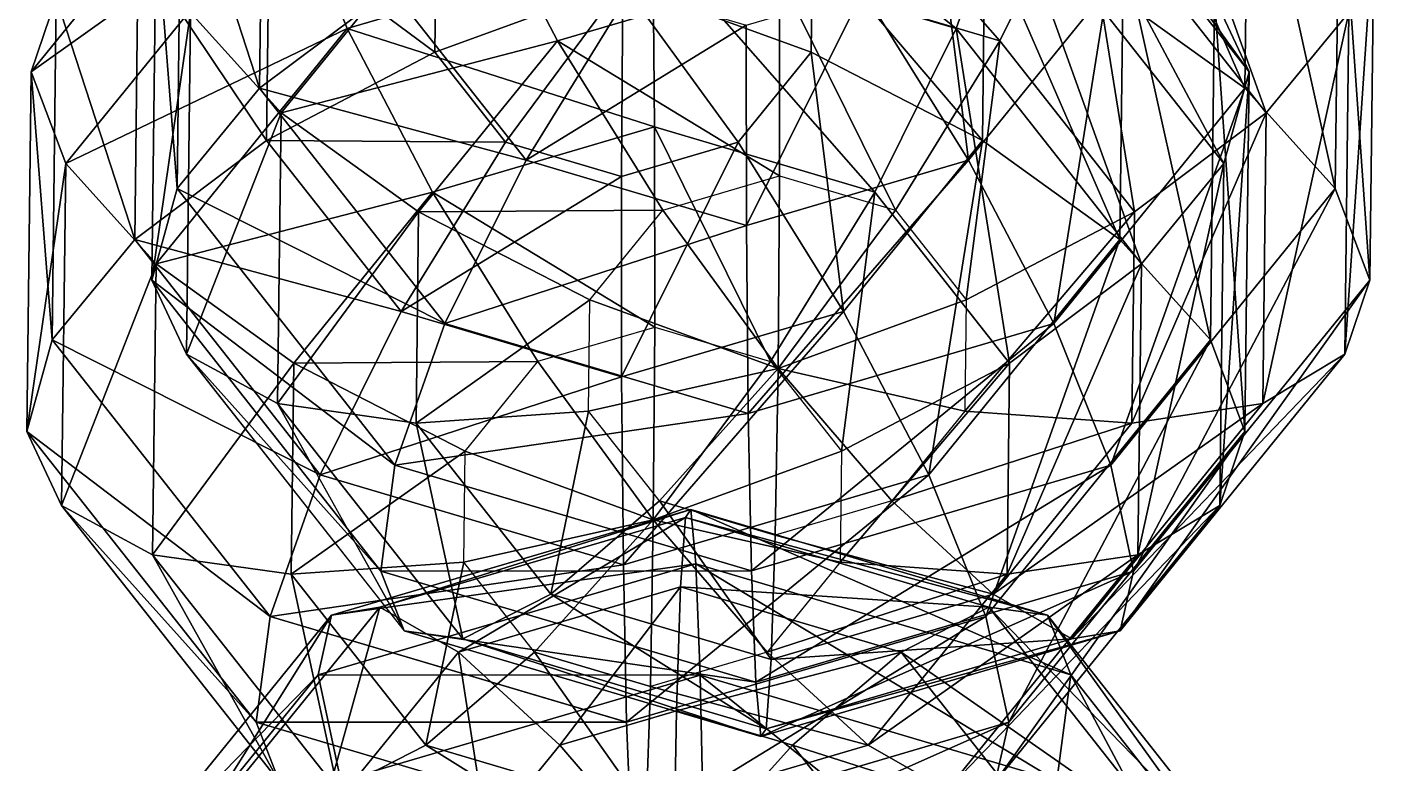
# Model space of a CAD drawing. Header units: metres. Extents: x -232 to 136, y -204 to 253.
# Drawn here: x -29.7 to 33.4, y -114.8 to -80.3 of the extents above; entities that cross this region are included whole.
import ezdxf

# ---------------------------------------------------------------- set-up
doc = ezdxf.new("R2010")
doc.units = ezdxf.units.M

msp = doc.modelspace()

# ---------------------------------------------------------------- linework, layer by layer
for points in [[(27.527592, -82.39537, -585.1288), (25.906275, -78.92623, -593.6982), (15.701423, -65.970795, -587.4564), (15.701523, -65.970695, -587.4563)], [(27.527592, -82.39537, -585.1288), (15.701423, -65.970795, -587.4564), (16.797575, -68.77322, -578.5658), (16.797674, -68.77312, -578.5657)], [(28.330591, -84.30331, -346.3008), (21.992598, -66.65077, -347.20624), (19.649824, -73.28275, -340.9912), (19.649923, -73.28265, -340.99112)], [(28.330591, -84.30331, -346.3008), (32.19745, -79.60621, -353.44803), (21.992598, -66.65077, -347.20624), (21.992697, -66.65067, -347.20615)], [(-18.45745, -68.77322, -577.6426), (-28.345636, -78.92623, -592.2776), (-29.516245, -82.39536, -583.6351), (-29.516146, -82.39526, -583.63495)], [(-17.387333, -73.73317, -569.7463), (-18.45745, -68.77322, -577.6426), (-29.516245, -82.39536, -583.6351), (-29.516146, -82.39526, -583.63495)], [(26.34704, -86.68861, -576.8661), (16.797575, -68.77322, -578.5658), (16.142187, -73.73317, -570.62427), (16.142286, -73.73307, -570.62415)], [(26.34704, -86.68861, -576.8661), (27.527592, -82.39537, -585.1288), (16.797575, -68.77322, -578.5658), (16.797674, -68.77312, -578.5657)], [(27.327818, -83.16053, -384.59515), (20.882563, -78.51937, -389.59683), (21.001997, -68.6223, -385.03577), (21.002096, -68.6222, -385.03568)], [(27.327818, -83.16053, -384.59515), (21.001997, -68.6223, -385.03577), (27.492207, -69.53839, -378.3174), (27.492306, -69.53829, -378.31732)], [(13.799415, -80.36515, -564.40924), (16.142187, -73.73317, -570.62427), (-0.5628581, -68.78464, -567.9047), (-0.5627581, -68.78454, -567.9046)], [(13.799415, -80.36515, -564.40924), (-0.5628581, -68.78464, -567.9047), (-0.4107471, -76.15568, -562.0959), (-0.41064712, -76.15558, -562.09576)], [(15.848989, -80.93757, -337.11102), (19.649824, -73.28275, -340.9912), (5.439663, -69.07328, -338.67786), (5.439763, -69.07318, -338.67776)], [(15.848989, -80.93757, -337.11102), (5.439663, -69.07328, -338.67786), (5.524704, -77.8792, -335.43027), (5.524804, -77.879105, -335.43018)], [(-22.495226, -71.843834, -368.85953), (-18.657228, -69.53838, -377.10895), (-18.821617, -83.16054, -383.3867), (-18.821518, -83.16044, -383.3866)], [(-18.657228, -69.53838, -377.10895), (-12.646961, -78.51937, -388.7188), (-18.821617, -83.16054, -383.3867), (-18.821518, -83.16044, -383.3866)], [(31.563437, -87.85763, -377.6601), (27.327818, -83.16053, -384.59515), (27.492207, -69.53839, -378.3174), (27.492306, -69.53829, -378.31732)], [(31.563437, -87.85763, -377.6601), (27.492207, -69.53839, -378.3174), (31.756685, -71.843834, -370.28018), (31.756784, -71.843735, -370.2801)], [(-23.665834, -75.312965, -360.217), (-22.495226, -71.843834, -368.85953), (-22.688477, -87.85763, -376.23947), (-22.688377, -87.85753, -376.23938)], [(-22.495226, -71.843834, -368.85953), (-18.821617, -83.16054, -383.3867), (-22.688477, -87.85763, -376.23947), (-22.688377, -87.85753, -376.23938)], [(33.17481, -92.15087, -369.4705), (31.563437, -87.85763, -377.6601), (31.756685, -71.843834, -370.28018), (31.756784, -71.843735, -370.2801)], [(33.17481, -92.15087, -369.4705), (31.756685, -71.843834, -370.28018), (33.378002, -75.31297, -361.71075), (33.3781, -75.312874, -361.71066)], [(-17.387333, -73.73317, -569.7463), (-29.516245, -82.39536, -583.6351), (-27.904873, -86.68861, -575.44543), (-27.904774, -86.68851, -575.4453)], [(-14.722499, -80.36515, -563.66235), (-17.387333, -73.73317, -569.7463), (-27.904873, -86.68861, -575.44543), (-27.904774, -86.68851, -575.4453)], [(-8.872089, -73.28275, -340.24432), (-22.054462, -79.60621, -352.0274), (-17.818844, -84.3033, -345.09235), (-17.818745, -84.3032, -345.09225)], [(-4.873392, -80.93757, -336.5684), (-8.872089, -73.28275, -340.24432), (-17.818844, -84.3033, -345.09235), (-17.818745, -84.3032, -345.09225)], [(-0.4107471, -76.15568, -562.0959), (-17.387333, -73.73317, -569.7463), (-14.722499, -80.36515, -563.66235), (-14.722399, -80.36505, -563.66223)], [(5.524704, -77.8792, -335.43027), (-8.872089, -73.28275, -340.24432), (-4.873392, -80.93757, -336.5684), (-4.873292, -80.93747, -336.5683)], [(22.48018, -91.385704, -569.7188), (16.142187, -73.73317, -570.62427), (13.799415, -80.36515, -564.40924), (13.799515, -80.36505, -564.4091)], [(22.155933, -88.944466, -340.9687), (19.649824, -73.28275, -340.9912), (15.848989, -80.93757, -337.11102), (15.849089, -80.93747, -337.11093)], [(22.48018, -91.385704, -569.7188), (26.34704, -86.68861, -576.8661), (16.142187, -73.73317, -570.62427), (16.142286, -73.73307, -570.62415)], [(22.155933, -88.944466, -340.9687), (28.330591, -84.30331, -346.3008), (19.649824, -73.28275, -340.9912), (19.649923, -73.28265, -340.99112)], [(14.382368, -86.52627, -393.1191), (9.441226, -78.59792, -394.02725), (12.858581, -74.38845, -392.17548), (12.858681, -74.38835, -392.17538)], [(14.382368, -86.52627, -393.1191), (12.858581, -74.38845, -392.17548), (20.882563, -78.51937, -389.59683), (20.882662, -78.51927, -389.59674)], [(-24.507639, -76.62078, -600.527), (-18.377937, -75.7047, -607.5758), (-18.497372, -85.60177, -612.13684), (-18.497272, -85.60167, -612.1367)], [(-23.665834, -75.312965, -360.217), (-22.688477, -87.85763, -376.23947), (-23.869028, -92.15087, -367.97675), (-23.868929, -92.15077, -367.97665)], [(-22.054462, -79.60621, -352.0274), (-23.665834, -75.312965, -360.217), (-23.869028, -92.15087, -367.97675), (-23.868929, -92.15077, -367.97665)], [(-18.377937, -75.7047, -607.5758), (-10.619344, -81.47085, -615.1319), (-18.497372, -85.60177, -612.13684), (-18.497272, -85.60167, -612.1367)], [(-18.377937, -75.7047, -607.5758), (-10.556553, -76.26765, -612.734), (-10.619344, -81.47085, -615.1319), (-10.619244, -81.47075, -615.1318)], [(15.032153, -85.60177, -613.01483), (7.0709615, -76.26765, -613.1956), (15.1515875, -75.7047, -608.4538), (15.151688, -75.7046, -608.4537)], [(21.477407, -90.24293, -608.0132), (15.032153, -85.60177, -613.01483), (15.1515875, -75.7047, -608.4538), (15.151688, -75.7046, -608.4537)], [(21.477407, -90.24293, -608.0132), (15.1515875, -75.7047, -608.4538), (21.641796, -76.62079, -601.7355), (21.641895, -76.62069, -601.73535)], [(32.0042, -95.62, -360.82797), (33.17481, -92.15087, -369.4705), (33.378002, -75.31297, -361.71075), (33.3781, -75.312874, -361.71066)], [(32.0042, -95.62, -360.82797), (33.378002, -75.31297, -361.71075), (32.19745, -79.60621, -353.44803), (32.197548, -79.60611, -353.44794)], [(-0.3257059, -84.9616, -558.8483), (-0.4107471, -76.15568, -562.0959), (-14.722499, -80.36515, -563.66235), (-14.722399, -80.36505, -563.66223)], [(-10.556553, -76.26765, -612.734), (-1.8090968, -78.25453, -615.49677), (-10.619344, -81.47085, -615.1319), (-10.619244, -81.47075, -615.1318)], [(7.0081706, -81.47085, -615.5935), (-1.8090968, -78.25453, -615.49677), (7.0709615, -76.26765, -613.1956), (7.0710616, -76.26755, -613.1955)], [(9.998579, -88.019966, -560.52905), (13.799415, -80.36515, -564.40924), (-0.4107471, -76.15568, -562.0959), (-0.41064712, -76.15558, -562.09576)], [(9.998579, -88.019966, -560.52905), (-0.4107471, -76.15568, -562.0959), (-0.3257059, -84.9616, -558.8483), (-0.3256059, -84.9615, -558.8482)], [(15.032153, -85.60177, -613.01483), (7.0081706, -81.47085, -615.5935), (7.0709615, -76.26765, -613.1956), (7.0710616, -76.26755, -613.1955)], [(-28.345636, -78.92623, -592.2776), (-24.507639, -76.62078, -600.527), (-24.672028, -90.242935, -606.80475), (-24.671928, -90.242836, -606.8046)], [(-24.507639, -76.62078, -600.527), (-18.497372, -85.60177, -612.13684), (-24.672028, -90.242935, -606.80475), (-24.671928, -90.242836, -606.8046)], [(25.713026, -94.940025, -601.0781), (21.477407, -90.24293, -608.0132), (21.641796, -76.62079, -601.7355), (21.641895, -76.62069, -601.73535)], [(25.713026, -94.940025, -601.0781), (21.641796, -76.62079, -601.7355), (25.906275, -78.92623, -593.6982), (25.906374, -78.92613, -593.69806)], [(5.534351, -87.25803, -335.06192), (5.524704, -77.8792, -335.43027), (-4.873392, -80.93757, -336.5684), (-4.873292, -80.93747, -336.5683)], [(10.962151, -88.86591, -335.94553), (15.848989, -80.93757, -337.11102), (5.524704, -77.8792, -335.43027), (5.524804, -77.879105, -335.43018)], [(10.962151, -88.86591, -335.94553), (5.524704, -77.8792, -335.43027), (5.534351, -87.25803, -335.06192), (5.534451, -87.257935, -335.06183)], [(-18.821617, -83.16054, -383.3867), (-12.646961, -78.51937, -388.7188), (-6.34002, -86.52627, -392.57648), (-6.33992, -86.52617, -392.5764)], [(-12.646961, -78.51937, -388.7188), (-1.4531784, -78.59792, -393.74197), (-6.34002, -86.52627, -392.57648), (-6.33992, -86.52617, -392.5764)], [(-10.619344, -81.47085, -615.1319), (-1.8090968, -78.25453, -615.49677), (-7.3035884, -85.68032, -617.16), (-7.3034883, -85.68022, -617.15985)], [(-7.3035884, -85.68032, -617.16), (-1.8090968, -78.25453, -615.49677), (-1.8757893, -87.2882, -618.04364), (-1.8756893, -87.2881, -618.0435)], [(-6.34002, -86.52627, -392.57648), (-1.4531784, -78.59792, -393.74197), (3.9746206, -80.2058, -394.6256), (3.9747205, -80.2057, -394.62552)], [(-1.8757893, -87.2882, -618.04364), (-1.8090968, -78.25453, -615.49677), (3.590816, -85.68032, -617.44525), (3.590916, -85.68022, -617.4451)], [(3.590816, -85.68032, -617.44525), (-1.8090968, -78.25453, -615.49677), (7.0081706, -81.47085, -615.5935), (7.0082707, -81.47075, -615.5934)], [(3.9842668, -89.58463, -394.25723), (3.9746206, -80.2058, -394.6256), (9.441226, -78.59792, -394.02725), (9.441326, -78.597824, -394.02716)], [(3.9842668, -89.58463, -394.25723), (9.441226, -78.59792, -394.02725), (14.382368, -86.52627, -393.1191), (14.382468, -86.52617, -393.11902)], [(18.381065, -94.18108, -389.44318), (14.382368, -86.52627, -393.1191), (20.882563, -78.51937, -389.59683), (20.882662, -78.51927, -389.59674)], [(18.381065, -94.18108, -389.44318), (20.882563, -78.51937, -389.59683), (27.327818, -83.16053, -384.59515), (27.327917, -83.16043, -384.59506)], [(-29.516245, -82.39536, -583.6351), (-28.345636, -78.92623, -592.2776), (-28.538887, -94.940025, -599.6575), (-28.538788, -94.939926, -599.65735)], [(-28.345636, -78.92623, -592.2776), (-24.672028, -90.242935, -606.80475), (-28.538887, -94.940025, -599.6575), (-28.538788, -94.939926, -599.65735)], [(27.324398, -99.23327, -592.8885), (25.713026, -94.940025, -601.0781), (25.906275, -78.92623, -593.6982), (25.906374, -78.92613, -593.69806)], [(27.324398, -99.23327, -592.8885), (25.906275, -78.92623, -593.6982), (27.527592, -82.39537, -585.1288), (27.52769, -82.39527, -585.12866)], [(-22.054462, -79.60621, -352.0274), (-23.869028, -92.15087, -367.97675), (-22.247713, -95.62, -359.40732), (-22.247614, -95.6199, -359.40723)], [(-17.818844, -84.3033, -345.09235), (-22.054462, -79.60621, -352.0274), (-22.247713, -95.62, -359.40732), (-22.247614, -95.6199, -359.40723)], [(28.166203, -97.925446, -352.57855), (32.0042, -95.62, -360.82797), (32.19745, -79.60621, -353.44803), (32.197548, -79.60611, -353.44794)], [(28.166203, -97.925446, -352.57855), (32.19745, -79.60621, -353.44803), (28.330591, -84.30331, -346.3008), (28.33069, -84.30321, -346.30072)], [(-14.722499, -80.36515, -563.66235), (-27.904873, -86.68861, -575.44543), (-23.669254, -91.3857, -568.5104), (-23.669155, -91.3856, -568.51025)], [(-10.723802, -88.019966, -559.98645), (-14.722499, -80.36515, -563.66235), (-23.669254, -91.3857, -568.5104), (-23.669155, -91.3856, -568.51025)], [(-0.3257059, -84.9616, -558.8483), (-14.722499, -80.36515, -563.66235), (-10.723802, -88.019966, -559.98645), (-10.7237015, -88.01987, -559.9863)], [(-6.34002, -86.52627, -392.57648), (3.9746206, -80.2058, -394.6256), (3.9842668, -89.58463, -394.25723), (3.9843667, -89.58453, -394.25714)], [(16.305523, -96.02686, -564.3867), (13.799415, -80.36515, -564.40924), (9.998579, -88.019966, -560.52905), (9.998679, -88.01987, -560.52893)], [(16.305523, -96.02686, -564.3867), (22.48018, -91.385704, -569.7188), (13.799415, -80.36515, -564.40924), (13.799515, -80.36505, -564.4091)], [(-4.873392, -80.93757, -336.5684), (-17.818844, -84.3033, -345.09235), (-11.373587, -88.944466, -340.09067), (-11.3734865, -88.94437, -340.09058)], [(0.067747116, -88.86591, -335.66025), (-4.873392, -80.93757, -336.5684), (-11.373587, -88.944466, -340.09067), (-11.3734865, -88.94437, -340.09058)], [(5.534351, -87.25803, -335.06192), (-4.873392, -80.93757, -336.5684), (0.067747116, -88.86591, -335.66025), (0.06784712, -88.865814, -335.66016)], [(14.277908, -93.075386, -337.97363), (15.848989, -80.93757, -337.11102), (10.962151, -88.86591, -335.94553), (10.962251, -88.865814, -335.94543)], [(14.277908, -93.075386, -337.97363), (22.155933, -88.944466, -340.9687), (15.848989, -80.93757, -337.11102), (15.849089, -80.93747, -337.11093)], [(-18.497372, -85.60177, -612.13684), (-10.619344, -81.47085, -615.1319), (-7.3035884, -85.68032, -617.16), (-7.3034883, -85.68022, -617.15985)], [(8.531959, -93.608665, -616.5371), (3.590816, -85.68032, -617.44525), (7.0081706, -81.47085, -615.5935), (7.0082707, -81.47075, -615.5934)], [(8.531959, -93.608665, -616.5371), (7.0081706, -81.47085, -615.5935), (15.032153, -85.60177, -613.01483), (15.032253, -85.60167, -613.0147)], [(-29.516245, -82.39536, -583.6351), (-28.538887, -94.940025, -599.6575), (-29.719439, -99.23327, -591.3948), (-29.71934, -99.23317, -591.39465)], [(-27.904873, -86.68861, -575.44543), (-29.516245, -82.39536, -583.6351), (-29.719439, -99.23327, -591.3948), (-29.71934, -99.23317, -591.39465)], [(26.15379, -102.7024, -584.246), (27.324398, -99.23327, -592.8885), (27.527592, -82.39537, -585.1288), (27.52769, -82.39527, -585.12866)], [(26.15379, -102.7024, -584.246), (27.527592, -82.39537, -585.1288), (26.34704, -86.68861, -576.8661), (26.34714, -86.68851, -576.86597)], [(-22.688477, -87.85763, -376.23947), (-18.821617, -83.16054, -383.3867), (-10.140855, -94.18108, -388.6963), (-10.140755, -94.180984, -388.6962)], [(-18.821617, -83.16054, -383.3867), (-6.34002, -86.52627, -392.57648), (-10.140855, -94.18108, -388.6963), (-10.140755, -94.180984, -388.6962)], [(21.045898, -100.813065, -383.35928), (18.381065, -94.18108, -389.44318), (27.327818, -83.16053, -384.59515), (27.327917, -83.16043, -384.59506)], [(21.045898, -100.813065, -383.35928), (27.327818, -83.16053, -384.59515), (31.563437, -87.85763, -377.6601), (31.563536, -87.85753, -377.66)], [(-17.818844, -84.3033, -345.09235), (-22.247713, -95.62, -359.40732), (-17.983232, -97.92545, -351.3701), (-17.983133, -97.925354, -351.37)], [(-11.373587, -88.944466, -340.09067), (-17.818844, -84.3033, -345.09235), (-17.983232, -97.92545, -351.3701), (-17.983133, -97.925354, -351.37)], [(22.036499, -98.84154, -345.52972), (28.166203, -97.925446, -352.57855), (28.330591, -84.30331, -346.3008), (28.33069, -84.30321, -346.30072)], [(22.036499, -98.84154, -345.52972), (28.330591, -84.30331, -346.3008), (22.155933, -88.944466, -340.9687), (22.156033, -88.94437, -340.9686)], [(-0.3160591, -94.34043, -558.4799), (-0.3257059, -84.9616, -558.8483), (-10.723802, -88.019966, -559.98645), (-10.7237015, -88.01987, -559.9863)], [(5.11174, -95.94831, -559.3636), (9.998579, -88.019966, -560.52905), (-0.3257059, -84.9616, -558.8483), (-0.3256059, -84.9615, -558.8482)], [(5.11174, -95.94831, -559.3636), (-0.3257059, -84.9616, -558.8483), (-0.3160591, -94.34043, -558.4799), (-0.31595913, -94.34033, -558.4798)], [(-24.672028, -90.242935, -606.80475), (-18.497372, -85.60177, -612.13684), (-12.19043, -93.608665, -615.9945), (-12.19033, -93.60857, -615.9944)], [(-18.497372, -85.60177, -612.13684), (-7.3035884, -85.68032, -617.16), (-12.19043, -93.608665, -615.9945), (-12.19033, -93.60857, -615.9944)], [(-12.19043, -93.608665, -615.9945), (-7.3035884, -85.68032, -617.16), (-1.8757893, -87.2882, -618.04364), (-1.8756893, -87.2881, -618.0435)], [(-1.8661432, -96.66703, -617.67523), (-1.8757893, -87.2882, -618.04364), (3.590816, -85.68032, -617.44525), (3.590916, -85.68022, -617.4451)], [(-1.8661432, -96.66703, -617.67523), (3.590816, -85.68032, -617.44525), (8.531959, -93.608665, -616.5371), (8.532059, -93.60857, -616.537)], [(12.530656, -101.26348, -612.8612), (8.531959, -93.608665, -616.5371), (15.032153, -85.60177, -613.01483), (15.032253, -85.60167, -613.0147)], [(12.530656, -101.26348, -612.8612), (15.032153, -85.60177, -613.01483), (21.477407, -90.24293, -608.0132), (21.477507, -90.24283, -608.01306)], [(-27.904873, -86.68861, -575.44543), (-29.719439, -99.23327, -591.3948), (-28.098124, -102.7024, -582.8254), (-28.098024, -102.7023, -582.82526)], [(-23.669254, -91.3857, -568.5104), (-27.904873, -86.68861, -575.44543), (-28.098124, -102.7024, -582.8254), (-28.098024, -102.7023, -582.82526)], [(-10.140855, -94.18108, -388.6963), (-6.34002, -86.52627, -392.57648), (3.9842668, -89.58463, -394.25723), (3.9843667, -89.58453, -394.25714)], [(3.9842668, -89.58463, -394.25723), (3.9842668, -89.58463, -394.25723), (-6.34002, -86.52627, -392.57648), (-6.33992, -86.52617, -392.5764)], [(4.0693073, -98.39056, -391.00964), (3.9842668, -89.58463, -394.25723), (14.382368, -86.52627, -393.1191), (14.382468, -86.52617, -393.11902)], [(4.0693073, -98.39056, -391.00964), (14.382368, -86.52627, -393.1191), (18.381065, -94.18108, -389.44318), (18.381165, -94.180984, -389.44308)], [(22.315792, -105.00784, -575.9966), (26.15379, -102.7024, -584.246), (26.34704, -86.68861, -576.8661), (26.34714, -86.68851, -576.86597)], [(22.315792, -105.00784, -575.9966), (26.34704, -86.68861, -576.8661), (22.48018, -91.385704, -569.7188), (22.48028, -91.385605, -569.7187)], [(-12.19043, -93.608665, -615.9945), (-1.8757893, -87.2882, -618.04364), (-1.8661432, -96.66703, -617.67523), (-1.8660432, -96.66693, -617.6751)], [(5.534351, -87.25803, -335.06192), (5.467659, -96.2917, -337.6088), (0.067747116, -88.86591, -335.66025), (0.06784712, -88.865814, -335.66016)], [(10.962151, -88.86591, -335.94553), (5.467659, -96.2917, -337.6088), (5.534351, -87.25803, -335.06192), (5.534451, -87.257935, -335.06183)], [(-23.869028, -92.15087, -367.97675), (-22.688477, -87.85763, -376.23947), (-12.483629, -100.813065, -382.48126), (-12.483529, -100.812965, -382.48117)], [(-10.723802, -88.019966, -559.98645), (-23.669254, -91.3857, -568.5104), (-17.223997, -96.02686, -563.5087), (-17.223898, -96.026764, -563.5086)], [(-22.688477, -87.85763, -376.23947), (-10.140855, -94.18108, -388.6963), (-12.483629, -100.813065, -382.48126), (-12.483529, -100.812965, -382.48117)], [(-5.782663, -95.94831, -559.0783), (-10.723802, -88.019966, -559.98645), (-17.223997, -96.02686, -563.5087), (-17.223898, -96.026764, -563.5086)], [(-0.3160591, -94.34043, -558.4799), (-10.723802, -88.019966, -559.98645), (-5.782663, -95.94831, -559.0783), (-5.7825627, -95.94821, -559.0782)], [(8.427499, -100.15778, -561.39166), (9.998579, -88.019966, -560.52905), (5.11174, -95.94831, -559.3636), (5.1118402, -95.94821, -559.36346)], [(8.427499, -100.15778, -561.39166), (16.305523, -96.02686, -564.3867), (9.998579, -88.019966, -560.52905), (9.998679, -88.01987, -560.52893)], [(22.116014, -105.77302, -375.46295), (21.045898, -100.813065, -383.35928), (31.563437, -87.85763, -377.6601), (31.563536, -87.85753, -377.66)], [(22.116014, -105.77302, -375.46295), (31.563437, -87.85763, -377.6601), (33.17481, -92.15087, -369.4705), (33.174908, -92.15077, -369.4704)], [(-11.373587, -88.944466, -340.09067), (-17.983232, -97.92545, -351.3701), (-11.493021, -98.84154, -344.65173), (-11.492921, -98.84144, -344.65164)], [(-3.3496084, -93.075386, -337.51202), (-11.373587, -88.944466, -340.09067), (-11.493021, -98.84154, -344.65173), (-11.492921, -98.84144, -344.65164)], [(0.067747116, -88.86591, -335.66025), (-11.373587, -88.944466, -340.09067), (-3.3496084, -93.075386, -337.51202), (-3.3495085, -93.07529, -337.51193)], [(0.067747116, -88.86591, -335.66025), (5.467659, -96.2917, -337.6088), (-3.3496084, -93.075386, -337.51202), (-3.3495085, -93.07529, -337.51193)], [(14.277908, -93.075386, -337.97363), (5.467659, -96.2917, -337.6088), (10.962151, -88.86591, -335.94553), (10.962251, -88.865814, -335.94543)], [(14.215117, -98.27859, -340.3715), (22.036499, -98.84154, -345.52972), (22.155933, -88.944466, -340.9687), (22.156033, -88.94437, -340.9686)], [(14.215117, -98.27859, -340.3715), (22.155933, -88.944466, -340.9687), (14.277908, -93.075386, -337.97363), (14.278008, -93.07529, -337.97354)], [(-10.140855, -94.18108, -388.6963), (3.9842668, -89.58463, -394.25723), (4.0693073, -98.39056, -391.00964), (4.0694075, -98.39046, -391.00955)], [(-28.538887, -94.940025, -599.6575), (-24.672028, -90.242935, -606.80475), (-15.991264, -101.26348, -612.1143), (-15.991164, -101.26338, -612.1142)], [(-24.672028, -90.242935, -606.80475), (-12.19043, -93.608665, -615.9945), (-15.991264, -101.26348, -612.1143), (-15.991164, -101.26338, -612.1142)], [(15.195489, -107.89546, -606.7773), (12.530656, -101.26348, -612.8612), (21.477407, -90.24293, -608.0132), (21.477507, -90.24283, -608.01306)], [(15.195489, -107.89546, -606.7773), (21.477407, -90.24293, -608.0132), (25.713026, -94.940025, -601.0781), (25.713125, -94.939926, -601.078)], [(-23.669254, -91.3857, -568.5104), (-28.098124, -102.7024, -582.8254), (-23.833643, -105.00785, -574.7881), (-23.833544, -105.00775, -574.78796)], [(-17.223997, -96.02686, -563.5087), (-23.669254, -91.3857, -568.5104), (-23.833643, -105.00785, -574.7881), (-23.833544, -105.00775, -574.78796)], [(16.186089, -105.923935, -568.94775), (22.315792, -105.00784, -575.9966), (22.48018, -91.385704, -569.7188), (22.48028, -91.385605, -569.7187)], [(16.186089, -105.923935, -568.94775), (22.48018, -91.385704, -569.7188), (16.305523, -96.02686, -564.3867), (16.305622, -96.026764, -564.3866)], [(-23.869028, -92.15087, -367.97675), (-12.483629, -100.813065, -382.48126), (-13.139015, -105.77301, -374.53976), (-13.138915, -105.77291, -374.53967)], [(-22.247713, -95.62, -359.40732), (-23.869028, -92.15087, -367.97675), (-13.139015, -105.77301, -374.53976), (-13.138915, -105.77291, -374.53967)], [(21.486664, -108.57544, -366.52713), (22.116014, -105.77302, -375.46295), (33.17481, -92.15087, -369.4705), (33.174908, -92.15077, -369.4704)], [(21.486664, -108.57544, -366.52713), (33.17481, -92.15087, -369.4705), (32.0042, -95.62, -360.82797), (32.0043, -95.6199, -360.82788)], [(-3.3496084, -93.075386, -337.51202), (-11.493021, -98.84154, -344.65173), (-3.4123993, -98.27859, -339.9099), (-3.4122994, -98.27849, -339.90982)], [(-3.3496084, -93.075386, -337.51202), (5.467659, -96.2917, -337.6088), (-3.4123993, -98.27859, -339.9099), (-3.4122994, -98.27849, -339.90982)], [(14.215117, -98.27859, -340.3715), (5.467659, -96.2917, -337.6088), (14.277908, -93.075386, -337.97363), (14.278008, -93.07529, -337.97354)], [(-15.991264, -101.26348, -612.1143), (-12.19043, -93.608665, -615.9945), (-1.8661432, -96.66703, -617.67523), (-1.8660432, -96.66693, -617.6751)], [(-1.8661432, -96.66703, -617.67523), (-1.8661432, -96.66703, -617.67523), (-12.19043, -93.608665, -615.9945), (-12.19033, -93.60857, -615.9944)], [(-1.7811027, -105.47295, -614.4277), (-1.8661432, -96.66703, -617.67523), (8.531959, -93.608665, -616.5371), (8.532059, -93.60857, -616.537)], [(-1.7811027, -105.47295, -614.4277), (8.531959, -93.608665, -616.5371), (12.530656, -101.26348, -612.8612), (12.530756, -101.26338, -612.8611)], [(-12.483629, -100.813065, -382.48126), (-10.140855, -94.18108, -388.6963), (4.0693073, -98.39056, -391.00964), (4.0694075, -98.39046, -391.00955)], [(4.0693073, -98.39056, -391.00964), (4.0693073, -98.39056, -391.00964), (-10.140855, -94.18108, -388.6963), (-10.140755, -94.180984, -388.6962)], [(-0.3160591, -94.34043, -558.4799), (-0.3827508, -103.3741, -561.0268), (-5.782663, -95.94831, -559.0783), (-5.7825627, -95.94821, -559.0782)], [(5.11174, -95.94831, -559.3636), (-0.3827508, -103.3741, -561.0268), (-0.3160591, -94.34043, -558.4799), (-0.31595913, -94.34033, -558.4798)], [(4.221418, -105.7616, -385.2008), (4.0693073, -98.39056, -391.00964), (18.381065, -94.18108, -389.44318), (18.381165, -94.180984, -389.44308)], [(4.221418, -105.7616, -385.2008), (18.381065, -94.18108, -389.44318), (21.045898, -100.813065, -383.35928), (21.045998, -100.812965, -383.3592)], [(-29.719439, -99.23327, -591.3948), (-28.538887, -94.940025, -599.6575), (-18.33404, -107.89546, -605.8993), (-18.33394, -107.89536, -605.8992)], [(-28.538887, -94.940025, -599.6575), (-15.991264, -101.26348, -612.1143), (-18.33404, -107.89546, -605.8993), (-18.33394, -107.89536, -605.8992)], [(16.265604, -112.855415, -598.881), (15.195489, -107.89546, -606.7773), (25.713026, -94.940025, -601.0781), (25.713125, -94.939926, -601.078)], [(16.265604, -112.855415, -598.881), (25.713026, -94.940025, -601.0781), (27.324398, -99.23327, -592.8885), (27.324497, -99.23317, -592.88837)], [(-22.247713, -95.62, -359.40732), (-13.139015, -105.77301, -374.53976), (-12.042864, -108.57544, -365.64914), (-12.042764, -108.57534, -365.64905)], [(-17.983232, -97.92545, -351.3701), (-22.247713, -95.62, -359.40732), (-12.042864, -108.57544, -365.64914), (-12.042764, -108.57534, -365.64905)], [(19.219452, -108.946, -357.42654), (21.486664, -108.57544, -366.52713), (32.0042, -95.62, -360.82797), (32.0043, -95.6199, -360.82788)], [(19.219452, -108.946, -357.42654), (32.0042, -95.62, -360.82797), (28.166203, -97.925446, -352.57855), (28.166302, -97.92535, -352.57846)], [(-17.223997, -96.02686, -563.5087), (-23.833643, -105.00785, -574.7881), (-17.343431, -105.923935, -568.06976), (-17.343332, -105.923836, -568.06964)], [(-9.200018, -100.15778, -560.93005), (-17.223997, -96.02686, -563.5087), (-17.343431, -105.923935, -568.06976), (-17.343332, -105.923836, -568.06964)], [(-5.782663, -95.94831, -559.0783), (-17.223997, -96.02686, -563.5087), (-9.200018, -100.15778, -560.93005), (-9.199918, -100.157684, -560.92993)], [(-5.782663, -95.94831, -559.0783), (-0.3827508, -103.3741, -561.0268), (-9.200018, -100.15778, -560.93005), (-9.199918, -100.157684, -560.92993)], [(-3.4123993, -98.27859, -339.9099), (5.467659, -96.2917, -337.6088), (-0.09664297, -102.48806, -341.938), (-0.09654297, -102.48796, -341.9379)], [(8.427499, -100.15778, -561.39166), (-0.3827508, -103.3741, -561.0268), (5.11174, -95.94831, -559.3636), (5.1118402, -95.94821, -559.36346)], [(-0.09664297, -102.48806, -341.938), (5.467659, -96.2917, -337.6088), (5.3311563, -104.09593, -342.82162), (5.3312564, -104.09583, -342.82153)], [(5.3311563, -104.09593, -342.82162), (5.467659, -96.2917, -337.6088), (10.797762, -102.48806, -342.22327), (10.797862, -102.48796, -342.22318)], [(10.797762, -102.48806, -342.22327), (5.467659, -96.2917, -337.6088), (14.215117, -98.27859, -340.3715), (14.215218, -98.27849, -340.3714)], [(8.364708, -105.360985, -563.78955), (16.186089, -105.923935, -568.94775), (16.305523, -96.02686, -564.3867), (16.305622, -96.026764, -564.3866)], [(8.364708, -105.360985, -563.78955), (16.305523, -96.02686, -564.3867), (8.427499, -100.15778, -561.39166), (8.427599, -100.157684, -561.39154)], [(-15.991264, -101.26348, -612.1143), (-1.8661432, -96.66703, -617.67523), (-1.7811027, -105.47295, -614.4277), (-1.7810026, -105.472855, -614.42755)], [(-17.983232, -97.92545, -351.3701), (-12.042864, -108.57544, -365.64914), (-9.302469, -108.946, -356.6797), (-9.302369, -108.9459, -356.6796)], [(-11.493021, -98.84154, -344.65173), (-17.983232, -97.92545, -351.3701), (-9.302469, -108.946, -356.6797), (-9.302369, -108.9459, -356.6796)], [(-12.483629, -100.813065, -382.48126), (4.0693073, -98.39056, -391.00964), (4.221418, -105.7616, -385.2008), (4.221518, -105.7615, -385.2007)], [(-3.4123993, -98.27859, -339.9099), (-11.493021, -98.84154, -344.65173), (-5.186081, -106.848434, -348.50937), (-5.185981, -106.848335, -348.50928)], [(-3.4123993, -98.27859, -339.9099), (-5.186081, -106.848434, -348.50937), (-0.09664297, -102.48806, -341.938), (-0.09654297, -102.48796, -341.9379)], [(10.797762, -102.48806, -342.22327), (22.036499, -98.84154, -345.52972), (14.215117, -98.27859, -340.3715), (14.215218, -98.27849, -340.3714)], [(15.536305, -106.848434, -349.052), (19.219452, -108.946, -357.42654), (28.166203, -97.925446, -352.57855), (28.166302, -97.92535, -352.57846)], [(15.536305, -106.848434, -349.052), (28.166203, -97.925446, -352.57855), (22.036499, -98.84154, -345.52972), (22.036598, -98.84144, -345.52963)], [(-11.493021, -98.84154, -344.65173), (-9.302469, -108.946, -356.6797), (-5.186081, -106.848434, -348.50937), (-5.185981, -106.848335, -348.50928)], [(10.797762, -102.48806, -342.22327), (15.536305, -106.848434, -349.052), (22.036499, -98.84154, -345.52972), (22.036598, -98.84144, -345.52963)], [(-29.719439, -99.23327, -591.3948), (-18.33404, -107.89546, -605.8993), (-18.989426, -112.85541, -597.95776), (-18.989326, -112.85531, -597.95764)], [(-28.098124, -102.7024, -582.8254), (-29.719439, -99.23327, -591.3948), (-18.989426, -112.85541, -597.95776), (-18.989326, -112.85531, -597.95764)], [(15.636254, -115.65784, -589.9452), (16.265604, -112.855415, -598.881), (27.324398, -99.23327, -592.8885), (27.324497, -99.23317, -592.88837)], [(15.636254, -115.65784, -589.9452), (27.324398, -99.23327, -592.8885), (26.15379, -102.7024, -584.246), (26.153889, -102.7023, -584.24585)], [(-9.200018, -100.15778, -560.93005), (-17.343431, -105.923935, -568.06976), (-9.262809, -105.360985, -563.32794), (-9.262709, -105.360886, -563.3278)], [(-9.200018, -100.15778, -560.93005), (-0.3827508, -103.3741, -561.0268), (-9.262809, -105.360985, -563.32794), (-9.262709, -105.360886, -563.3278)], [(8.364708, -105.360985, -563.78955), (-0.3827508, -103.3741, -561.0268), (8.427499, -100.15778, -561.39166), (8.427599, -100.157684, -561.39154)], [(-13.139015, -105.77301, -374.53976), (-12.483629, -100.813065, -382.48126), (4.221418, -105.7616, -385.2008), (4.221518, -105.7615, -385.2007)], [(4.221418, -105.7616, -385.2008), (4.221418, -105.7616, -385.2008), (-12.483629, -100.813065, -382.48126), (-12.483529, -100.812965, -382.48117)], [(4.425709, -110.97621, -377.39923), (4.221418, -105.7616, -385.2008), (21.045898, -100.813065, -383.35928), (21.045998, -100.812965, -383.3592)], [(4.425709, -110.97621, -377.39923), (21.045898, -100.813065, -383.35928), (22.116014, -105.77302, -375.46295), (22.116114, -105.77292, -375.46286)], [(-18.33404, -107.89546, -605.8993), (-15.991264, -101.26348, -612.1143), (-1.7811027, -105.47295, -614.4277), (-1.7810026, -105.472855, -614.42755)], [(-1.7811027, -105.47295, -614.4277), (-1.7811027, -105.47295, -614.4277), (-15.991264, -101.26348, -612.1143), (-15.991164, -101.26338, -612.1142)], [(-1.628992, -112.843994, -608.61884), (-1.7811027, -105.47295, -614.4277), (12.530656, -101.26348, -612.8612), (12.530756, -101.26338, -612.8611)], [(-1.628992, -112.843994, -608.61884), (12.530656, -101.26348, -612.8612), (15.195489, -107.89546, -606.7773), (15.195589, -107.89536, -606.77716)], [(-28.098124, -102.7024, -582.8254), (-18.989426, -112.85541, -597.95776), (-17.893274, -115.65784, -589.06714), (-17.893175, -115.65774, -589.067)], [(-23.833643, -105.00785, -574.7881), (-28.098124, -102.7024, -582.8254), (-17.893274, -115.65784, -589.06714), (-17.893175, -115.65774, -589.067)], [(-0.09664297, -102.48806, -341.938), (-5.186081, -106.848434, -348.50937), (5.1382046, -109.9068, -350.19012), (5.1383047, -109.9067, -350.19003)], [(5.3311563, -104.09593, -342.82162), (5.3311563, -104.09593, -342.82162), (-0.09664297, -102.48806, -341.938), (-0.09654297, -102.48796, -341.9379)], [(-0.09664297, -102.48806, -341.938), (5.1382046, -109.9068, -350.19012), (5.3311563, -104.09593, -342.82162), (5.3312564, -104.09583, -342.82153)], [(5.3311563, -104.09593, -342.82162), (15.536305, -106.848434, -349.052), (10.797762, -102.48806, -342.22327), (10.797862, -102.48796, -342.22318)], [(13.369041, -116.0284, -580.8446), (15.636254, -115.65784, -589.9452), (26.15379, -102.7024, -584.246), (26.153889, -102.7023, -584.24585)], [(13.369041, -116.0284, -580.8446), (26.15379, -102.7024, -584.246), (22.315792, -105.00784, -575.9966), (22.315891, -105.007744, -575.99646)], [(1.3736199, -102.888214, -493.95367), (-13.183641, -107.46619, -504.89578), (-15.450854, -107.83675, -495.7952), (-15.450754, -107.83665, -495.7951)], [(1.6100938, -105.435974, -484.9231), (1.3736199, -102.888214, -493.95367), (-15.450854, -107.83675, -495.7952), (-15.450754, -107.83665, -495.7951)], [(1.3736199, -102.888214, -493.95367), (1.1281109, -103.256714, -503.32928), (-13.183641, -107.46619, -504.89578), (-13.183541, -107.46609, -504.8957)], [(1.1281109, -103.256714, -503.32928), (-9.500498, -109.56375, -513.2703), (-13.183641, -107.46619, -504.89578), (-13.183541, -107.46609, -504.8957)], [(1.1281109, -103.256714, -503.32928), (0.89759904, -106.50539, -512.1322), (-9.500498, -109.56375, -513.2703), (-9.500398, -109.56365, -513.2702)], [(-9.262809, -105.360985, -563.32794), (-0.3827508, -103.3741, -561.0268), (-5.947053, -109.57046, -565.356), (-5.946953, -109.57036, -565.3559)], [(-5.947053, -109.57046, -565.356), (-0.3827508, -103.3741, -561.0268), (-0.51925373, -111.17833, -566.2396), (-0.5191537, -111.17823, -566.2395)], [(-0.51925373, -111.17833, -566.2396), (-0.3827508, -103.3741, -561.0268), (4.947352, -109.57046, -565.6413), (4.947452, -109.57036, -565.6412)], [(4.947352, -109.57046, -565.6413), (-0.3827508, -103.3741, -561.0268), (8.364708, -105.360985, -563.78955), (8.364808, -105.360886, -563.7894)], [(15.338272, -107.46619, -505.64264), (0.89759904, -106.50539, -512.1322), (1.1281109, -103.256714, -503.32928), (1.1282109, -103.256615, -503.3292)], [(18.078665, -107.83675, -496.6732), (1.1281109, -103.256714, -503.32928), (1.3736199, -102.888214, -493.95367), (1.3737199, -102.888115, -493.95358)], [(18.078665, -107.83675, -496.6732), (15.338272, -107.46619, -505.64264), (1.1281109, -103.256714, -503.32928), (1.1282109, -103.256615, -503.3292)], [(19.174818, -110.63917, -487.78256), (18.078665, -107.83675, -496.6732), (1.3736199, -102.888214, -493.95367), (1.3737199, -102.888115, -493.95358)], [(19.174818, -110.63917, -487.78256), (1.3736199, -102.888214, -493.95367), (1.6100938, -105.435974, -484.9231), (1.6101938, -105.435875, -484.923)], [(5.3311563, -104.09593, -342.82162), (5.1382046, -109.9068, -350.19012), (15.536305, -106.848434, -349.052), (15.536406, -106.848335, -349.0519)], [(-23.833643, -105.00785, -574.7881), (-17.893274, -115.65784, -589.06714), (-15.152879, -116.0284, -580.0977), (-15.152779, -116.0283, -580.0976)], [(-17.343431, -105.923935, -568.06976), (-23.833643, -105.00785, -574.7881), (-15.152879, -116.0284, -580.0977), (-15.152779, -116.0283, -580.0976)], [(-9.262809, -105.360985, -563.32794), (-17.343431, -105.923935, -568.06976), (-11.03649, -113.93083, -571.9274), (-11.03639, -113.93073, -571.9273)], [(-9.262809, -105.360985, -563.32794), (-11.03649, -113.93083, -571.9274), (-5.947053, -109.57046, -565.356), (-5.946953, -109.57036, -565.3559)], [(4.947352, -109.57046, -565.6413), (16.186089, -105.923935, -568.94775), (8.364708, -105.360985, -563.78955), (8.364808, -105.360886, -563.7894)], [(9.685896, -113.93083, -572.47003), (13.369041, -116.0284, -580.8446), (22.315792, -105.00784, -575.9966), (22.315891, -105.007744, -575.99646)], [(9.685896, -113.93083, -572.47003), (22.315792, -105.00784, -575.9966), (16.186089, -105.923935, -568.94775), (16.186188, -105.923836, -568.94763)], [(-18.33404, -107.89546, -605.8993), (-1.7811027, -105.47295, -614.4277), (-1.628992, -112.843994, -608.61884), (-1.628892, -112.843895, -608.6187)], [(-17.343431, -105.923935, -568.06976), (-15.152879, -116.0284, -580.0977), (-11.03649, -113.93083, -571.9274), (-11.03639, -113.93073, -571.9273)], [(1.6100938, -105.435974, -484.9231), (-15.450854, -107.83675, -495.7952), (-16.080208, -110.63917, -486.85938), (-16.080109, -110.63907, -486.85928)], [(1.8143849, -110.65059, -477.12152), (1.6100938, -105.435974, -484.9231), (-16.080208, -110.63917, -486.85938), (-16.080109, -110.63907, -486.85928)], [(-13.139015, -105.77301, -374.53976), (4.221418, -105.7616, -385.2008), (4.425709, -110.97621, -377.39923), (4.425809, -110.97611, -377.39914)], [(4.425709, -110.97621, -377.39923), (4.425709, -110.97621, -377.39923), (-13.139015, -105.77301, -374.53976), (-13.138915, -105.77291, -374.53967)], [(-12.042864, -108.57544, -365.64914), (-13.139015, -105.77301, -374.53976), (4.425709, -110.97621, -377.39923), (4.425809, -110.97611, -377.39914)], [(18.51943, -115.59912, -479.84106), (19.174818, -110.63917, -487.78256), (1.6100938, -105.435974, -484.9231), (1.6101938, -105.435875, -484.923)], [(18.51943, -115.59912, -479.84106), (1.6100938, -105.435974, -484.9231), (1.8143849, -110.65059, -477.12152), (1.814485, -110.65049, -477.12143)], [(4.662183, -113.52397, -368.36865), (4.425709, -110.97621, -377.39923), (22.116014, -105.77302, -375.46295), (22.116114, -105.77292, -375.46286)], [(4.662183, -113.52397, -368.36865), (22.116014, -105.77302, -375.46295), (21.486664, -108.57544, -366.52713), (21.486763, -108.57534, -366.52704)], [(4.947352, -109.57046, -565.6413), (9.685896, -113.93083, -572.47003), (16.186089, -105.923935, -568.94775), (16.186188, -105.923836, -568.94763)], [(0.89759904, -106.50539, -512.1322), (-4.7619553, -113.924126, -520.09906), (-9.500498, -109.56375, -513.2703), (-9.500398, -109.56365, -513.2702)], [(0.89759904, -106.50539, -512.1322), (0.7046484, -112.31625, -519.50073), (-4.7619553, -113.924126, -520.09906), (-4.761855, -113.92403, -520.09894)], [(11.221886, -109.56375, -513.8129), (0.7046484, -112.31625, -519.50073), (0.89759904, -106.50539, -512.1322), (0.89769906, -106.50529, -512.1321)], [(15.338272, -107.46619, -505.64264), (11.221886, -109.56375, -513.8129), (0.89759904, -106.50539, -512.1322), (0.89769906, -106.50529, -512.1321)], [(-5.186081, -106.848434, -348.50937), (-9.302469, -108.946, -356.6797), (4.9076924, -113.15547, -358.99304), (4.9077926, -113.15537, -358.99295)], [(5.1382046, -109.9068, -350.19012), (5.1382046, -109.9068, -350.19012), (-5.186081, -106.848434, -348.50937), (-5.185981, -106.848335, -348.50928)], [(-5.186081, -106.848434, -348.50937), (4.9076924, -113.15547, -358.99304), (5.1382046, -109.9068, -350.19012), (5.1383047, -109.9067, -350.19003)], [(5.1382046, -109.9068, -350.19012), (19.219452, -108.946, -357.42654), (15.536305, -106.848434, -349.052), (15.536406, -106.848335, -349.0519)], [(-15.450854, -107.83675, -495.7952), (-22.130396, -118.48673, -509.74377), (-25.968393, -120.79218, -501.49435), (-25.968294, -120.79208, -501.49426)], [(-16.080208, -110.63917, -486.85938), (-15.450854, -107.83675, -495.7952), (-25.968393, -120.79218, -501.49435), (-25.968294, -120.79208, -501.49426)], [(-13.183641, -107.46619, -504.89578), (-16.000694, -117.57065, -516.7926), (-22.130396, -118.48673, -509.74377), (-22.130297, -118.48663, -509.74368)], [(-15.450854, -107.83675, -495.7952), (-13.183641, -107.46619, -504.89578), (-22.130396, -118.48673, -509.74377), (-22.130297, -118.48663, -509.74368)], [(-18.989426, -112.85541, -597.95776), (-18.33404, -107.89546, -605.8993), (-1.628992, -112.843994, -608.61884), (-1.628892, -112.843895, -608.6187)], [(-1.628992, -112.843994, -608.61884), (-1.628992, -112.843994, -608.61884), (-18.33404, -107.89546, -605.8993), (-18.33394, -107.89536, -605.8992)], [(-13.183641, -107.46619, -504.89578), (-9.500498, -109.56375, -513.2703), (-16.000694, -117.57065, -516.7926), (-16.000595, -117.57055, -516.7925)], [(-1.4247009, -118.05861, -600.81726), (-1.628992, -112.843994, -608.61884), (15.195489, -107.89546, -606.7773), (15.195589, -107.89536, -606.77716)], [(-1.4247009, -118.05861, -600.81726), (15.195489, -107.89546, -606.7773), (16.265604, -112.855415, -598.881), (16.265703, -112.855316, -598.88086)], [(24.01904, -118.48674, -510.95224), (11.221886, -109.56375, -513.8129), (15.338272, -107.46619, -505.64264), (15.338372, -107.46609, -505.64255)], [(28.283518, -120.79218, -502.915), (24.01904, -118.48674, -510.95224), (15.338272, -107.46619, -505.64264), (15.338372, -107.46609, -505.64255)], [(28.283518, -120.79218, -502.915), (15.338272, -107.46619, -505.64264), (18.078665, -107.83675, -496.6732), (18.078764, -107.83665, -496.6731)], [(29.904835, -124.26132, -494.34558), (28.283518, -120.79218, -502.915), (18.078665, -107.83675, -496.6732), (18.078764, -107.83665, -496.6731)], [(29.904835, -124.26132, -494.34558), (18.078665, -107.83675, -496.6732), (19.174818, -110.63917, -487.78256), (19.174917, -110.63907, -487.78247)], [(4.662183, -113.52397, -368.36865), (4.662183, -113.52397, -368.36865), (-12.042864, -108.57544, -365.64914), (-12.042764, -108.57534, -365.64905)], [(-12.042864, -108.57544, -365.64914), (4.425709, -110.97621, -377.39923), (4.662183, -113.52397, -368.36865), (4.662283, -113.52387, -368.36856)], [(-9.302469, -108.946, -356.6797), (-12.042864, -108.57544, -365.64914), (4.662183, -113.52397, -368.36865), (4.662283, -113.52387, -368.36856)], [(4.9076924, -113.15547, -358.99304), (4.9076924, -113.15547, -358.99304), (-9.302469, -108.946, -356.6797), (-9.302369, -108.9459, -356.6796)], [(-9.302469, -108.946, -356.6797), (4.662183, -113.52397, -368.36865), (4.9076924, -113.15547, -358.99304), (4.9077926, -113.15537, -358.99295)], [(4.9076924, -113.15547, -358.99304), (4.662183, -113.52397, -368.36865), (21.486664, -108.57544, -366.52713), (21.486763, -108.57534, -366.52704)], [(4.9076924, -113.15547, -358.99304), (21.486664, -108.57544, -366.52713), (19.219452, -108.946, -357.42654), (19.219551, -108.9459, -357.42645)], [(5.1382046, -109.9068, -350.19012), (4.9076924, -113.15547, -358.99304), (19.219452, -108.946, -357.42654), (19.219551, -108.9459, -357.42645)], [(-9.500498, -109.56375, -513.2703), (-8.17931, -118.1336, -521.9508), (-16.000694, -117.57065, -516.7926), (-16.000595, -117.57055, -516.7925)], [(-5.947053, -109.57046, -565.356), (-11.03649, -113.93083, -571.9274), (-0.71220505, -116.9892, -573.60815), (-0.71210504, -116.9891, -573.60803)], [(-9.500498, -109.56375, -513.2703), (-4.7619553, -113.924126, -520.09906), (-8.17931, -118.1336, -521.9508), (-8.17921, -118.1335, -521.9507)], [(-0.51925373, -111.17833, -566.2396), (-0.51925373, -111.17833, -566.2396), (-5.947053, -109.57046, -565.356), (-5.946953, -109.57036, -565.3559)], [(-5.947053, -109.57046, -565.356), (-0.71220505, -116.9892, -573.60815), (-0.51925373, -111.17833, -566.2396), (-0.5191537, -111.17823, -566.2395)], [(-0.51925373, -111.17833, -566.2396), (9.685896, -113.93083, -572.47003), (4.947352, -109.57046, -565.6413), (4.947452, -109.57036, -565.6412)], [(11.221886, -109.56375, -513.8129), (6.132447, -113.924126, -520.38434), (0.7046484, -112.31625, -519.50073), (0.7047484, -112.316154, -519.5006)], [(17.52883, -117.57065, -517.6706), (6.132447, -113.924126, -520.38434), (11.221886, -109.56375, -513.8129), (11.221986, -109.56365, -513.8128)], [(24.01904, -118.48674, -510.95224), (17.52883, -117.57065, -517.6706), (11.221886, -109.56375, -513.8129), (11.221986, -109.56365, -513.8128)], [(-16.080208, -110.63917, -486.85938), (-25.968393, -120.79218, -501.49435), (-27.139002, -124.261314, -492.85184), (-27.138903, -124.261215, -492.85175)], [(-15.010089, -115.59912, -478.96304), (-16.080208, -110.63917, -486.85938), (-27.139002, -124.261314, -492.85184), (-27.138903, -124.261215, -492.85175)], [(1.8143849, -110.65059, -477.12152), (-16.080208, -110.63917, -486.85938), (-15.010089, -115.59912, -478.96304), (-15.009989, -115.59902, -478.96295)], [(1.966496, -118.02163, -471.31268), (1.8143849, -110.65059, -477.12152), (-15.010089, -115.59912, -478.96304), (-15.009989, -115.59902, -478.96295)], [(16.176657, -122.2311, -473.62604), (18.51943, -115.59912, -479.84106), (1.8143849, -110.65059, -477.12152), (1.814485, -110.65049, -477.12143)], [(16.176657, -122.2311, -473.62604), (1.8143849, -110.65059, -477.12152), (1.966496, -118.02163, -471.31268), (1.966596, -118.02153, -471.3126)], [(28.724283, -128.55455, -486.08286), (19.174818, -110.63917, -487.78256), (18.51943, -115.59912, -479.84106), (18.51953, -115.59902, -479.84097)], [(28.724283, -128.55455, -486.08286), (29.904835, -124.26132, -494.34558), (19.174818, -110.63917, -487.78256), (19.174917, -110.63907, -487.78247)], [(-0.51925373, -111.17833, -566.2396), (-0.71220505, -116.9892, -573.60815), (9.685896, -113.93083, -572.47003), (9.685996, -113.93073, -572.4699)], [(-18.989426, -112.85541, -597.95776), (-1.628992, -112.843994, -608.61884), (-1.4247009, -118.05861, -600.81726), (-1.4246008, -118.05851, -600.81714)], [(-1.4247009, -118.05861, -600.81726), (-1.4247009, -118.05861, -600.81726), (-18.989426, -112.85541, -597.95776), (-18.989326, -112.85531, -597.95764)], [(-17.893274, -115.65784, -589.06714), (-18.989426, -112.85541, -597.95776), (-1.4247009, -118.05861, -600.81726), (-1.4246008, -118.05851, -600.81714)], [(0.7046484, -112.31625, -519.50073), (0.5681463, -120.12048, -524.71356), (-4.7619553, -113.924126, -520.09906), (-4.761855, -113.92403, -520.09894)], [(-1.1882269, -120.60637, -591.7867), (-1.4247009, -118.05861, -600.81726), (16.265604, -112.855415, -598.881), (16.265703, -112.855316, -598.88086)], [(-1.1882269, -120.60637, -591.7867), (16.265604, -112.855415, -598.881), (15.636254, -115.65784, -589.9452), (15.636354, -115.65774, -589.94507)], [(6.132447, -113.924126, -520.38434), (0.5681463, -120.12048, -524.71356), (0.7046484, -112.31625, -519.50073), (0.7047484, -112.316154, -519.5006)], [(-11.03649, -113.93083, -571.9274), (-15.152879, -116.0284, -580.0977), (-0.94271755, -120.23787, -582.4111), (-0.94261754, -120.23777, -582.41095)], [(-0.71220505, -116.9892, -573.60815), (-0.71220505, -116.9892, -573.60815), (-11.03649, -113.93083, -571.9274), (-11.03639, -113.93073, -571.9273)], [(-11.03649, -113.93083, -571.9274), (-0.94271755, -120.23787, -582.4111), (-0.71220505, -116.9892, -573.60815), (-0.71210504, -116.9891, -573.60803)], [(-4.7619553, -113.924126, -520.09906), (0.5681463, -120.12048, -524.71356), (-8.17931, -118.1336, -521.9508), (-8.17921, -118.1335, -521.9507)], [(-0.71220505, -116.9892, -573.60815), (13.369041, -116.0284, -580.8446), (9.685896, -113.93083, -572.47003), (9.685996, -113.93073, -572.4699)], [(9.448205, -118.1336, -522.4124), (0.5681463, -120.12048, -524.71356), (6.132447, -113.924126, -520.38434), (6.132547, -113.92403, -520.3842)], [(17.52883, -117.57065, -517.6706), (9.448205, -118.1336, -522.4124), (6.132447, -113.924126, -520.38434), (6.132547, -113.92403, -520.3842)]]:
    msp.add_3dface(points)

doc.saveas('drawing.dxf')
